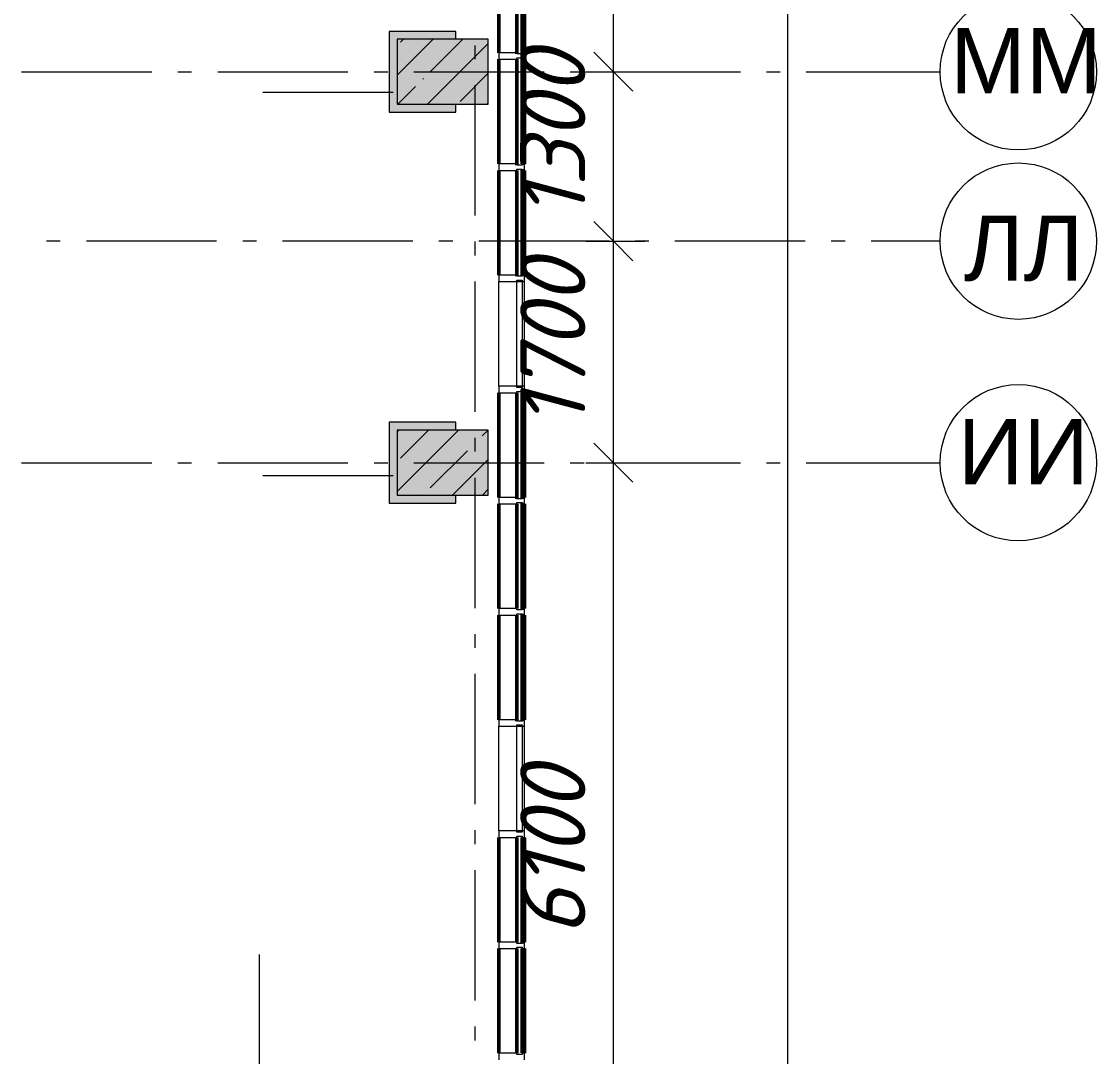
# Model space of a CAD drawing. Header units: millimetres. Extents: x -537608 to 253996, y -217170 to 186033.
# Drawn here: x -216859 to -208608, y 150164 to 158107 of the extents above; entities that cross this region are included whole.
import ezdxf

# ---------------------------------------------------------------- set-up
doc = ezdxf.new("R2010")
doc.units = ezdxf.units.MM
doc.layers.add('PDF _Геометрия', color=7, linetype='Continuous')
doc.layers.add('PDF _Текст', color=7, linetype='Continuous')
doc.layers.add('PDF _Сплошная заливка', color=7, linetype='Continuous', true_color=0xffffff)
doc.styles.add('PDF ArialMT', font='arial.ttf')
doc.styles.add('PDF ISOCPEUR Italic', font='isocpeui.ttf')

msp = doc.modelspace()

# ---------------------------------------------------------------- hatches: boundary and pattern name
at = {"layer": 'PDF _Сплошная заливка', "true_color": 0xff7d7d, "transparency": 33554559}
for points in [[(-213526.1963, 157971.2537), (-213526.1963, 158031.2543), (-214036.1966, 158031.2543), (-214036.1966, 157971.2537), (-213976.196, 157971.2537)], [(-213526.1963, 154971.2551), (-213526.1963, 155031.2557), (-214036.1966, 155031.2557), (-214036.1966, 154971.2551), (-213976.196, 154971.2551)]]:
    msp.add_hatch(color=11, dxfattribs=at).paths.add_polyline_path(points)

# ---------------------------------------------------------------- linework, layer by layer
at = {"layer": 'PDF _Геометрия', "lineweight": 9}
for p, q in [((-210977.27, 91281.2687), (-210977.27, 179161.2487)), ((-212315.765, 157721.2549), (-212315.765, 160921.2543)), ((-213526.1963, 158031.2543), (-214036.1966, 158031.2543)), ((-214036.1966, 158031.2543), (-214036.1966, 157971.2537)), ((-213526.1963, 157971.2537), (-213526.1963, 158031.2543)), ((-214036.1966, 157971.2537), (-214036.1966, 157411.2532)), ((-213976.196, 157694.4506), (-213699.394, 157971.2537)), ((-213976.196, 157971.2537), (-213976.196, 157471.2539)), ((-213276.196, 157971.2537), (-213976.196, 157971.2537)), ((-213949.6317, 157949.1148), (-213927.4918, 157971.2537)), ((-213743.1969, 157471.2539), (-213276.196, 157938.2532)), ((-213721.5338, 157721.0158), (-213471.295, 157971.2537)), ((-213276.196, 157471.2539), (-213276.196, 157971.2537)), ((-213056.1958, 157867.505), (-213196.196, 157867.505)), ((-213196.196, 157867.505), (-213196.196, 157817.5048)), ((-213056.1958, 157857.5045), (-213056.1958, 157867.505)), ((-213016.1956, 157857.5045), (-213056.1958, 157857.5045)), ((-213016.1956, 157867.505), (-213016.1956, 157857.5045)), ((-212999.1964, 157867.505), (-213016.1956, 157867.505)), ((-212999.1964, 157817.5048), (-212999.1964, 157867.505)), ((-213196.196, 157817.5048), (-213056.1958, 157817.5048)), ((-213056.1958, 157817.5048), (-213056.1958, 157827.5031)), ((-213056.1958, 157827.5031), (-213016.1956, 157827.5031)), ((-213016.1956, 157827.5031), (-213016.1956, 157817.5048)), ((-213016.1956, 157817.5048), (-212999.1964, 157817.5048)), ((-213493.4344, 157492.9169), (-213276.196, 157710.1564)), ((-212527.8966, 157721.2549), (-212315.765, 157721.2549)), ((-212315.765, 156421.2542), (-212315.765, 157721.2549)), ((-212315.765, 157721.2549), (-212075.7645, 157721.2549)), ((-213971.2948, 157471.2539), (-213835.5833, 157606.9653)), ((-213778.5575, 157663.9906), (-213773.8162, 157668.7314)), ((-214006.1963, 157561.2624), (-215006.1958, 157561.2624)), ((-213976.196, 157471.2539), (-213276.196, 157471.2539)), ((-213526.1963, 157411.2532), (-213526.1963, 157471.2539)), ((-213287, 157471.2539), (-213276.196, 157482.0574)), ((-214036.1966, 157411.2532), (-213976.196, 157411.2532)), ((-213976.196, 157411.2532), (-213526.1963, 157411.2532)), ((-213056.1958, 157014.38), (-213196.196, 157014.38)), ((-213196.196, 157014.38), (-213196.196, 156964.3797)), ((-213056.1958, 157004.3794), (-213056.1958, 157014.38)), ((-213016.1956, 157014.38), (-213016.1956, 157004.3794)), ((-212999.1964, 157014.38), (-213016.1956, 157014.38)), ((-212999.1964, 156964.3797), (-212999.1964, 157014.38)), ((-213196.196, 156964.3797), (-213056.1958, 156964.3797)), ((-213016.1956, 157004.3794), (-213056.1958, 157004.3794)), ((-213056.1958, 156964.3797), (-213056.1958, 156974.3802)), ((-213056.1958, 156974.3802), (-213016.1956, 156974.3802)), ((-213016.1956, 156974.3802), (-213016.1956, 156964.3797)), ((-213016.1956, 156964.3797), (-212999.1964, 156964.3797)), ((-212527.8966, 156421.2542), (-212315.765, 156421.2542)), ((-212315.765, 154721.254), (-212315.765, 156421.2542)), ((-212315.765, 156421.2542), (-212075.7645, 156421.2542)), ((-213056.1958, 156161.2549), (-213196.196, 156161.2549)), ((-213196.196, 156161.2549), (-213196.196, 156111.2547)), ((-213196.196, 156111.2547), (-213056.1958, 156111.2547)), ((-213196.196, 155308.1299), (-213196.196, 156111.2547)), ((-213056.1958, 156151.2544), (-213056.1958, 156161.2549)), ((-213016.1956, 156151.2544), (-213056.1958, 156151.2544)), ((-213056.1958, 156111.2547), (-213056.1958, 156121.2552)), ((-213056.1958, 156121.2552), (-213016.1956, 156121.2552)), ((-213056.1958, 156111.2547), (-213016.1956, 156111.2547)), ((-213056.1958, 155308.1299), (-213056.1958, 156111.2547)), ((-213016.1956, 156161.2549), (-213016.1956, 156151.2544)), ((-212999.1964, 156161.2549), (-213016.1956, 156161.2549)), ((-213016.1956, 156121.2552), (-213016.1956, 156111.2547)), ((-213016.1956, 156111.2547), (-212999.1964, 156111.2547)), ((-213016.1956, 156111.2547), (-213016.1956, 155308.1299)), ((-212999.1964, 156111.2547), (-212999.1964, 156161.2549)), ((-212999.1964, 155308.1299), (-212999.1964, 156111.2547)), ((-213056.1958, 155308.1299), (-213196.196, 155308.1299)), ((-213196.196, 155308.1299), (-213196.196, 155258.1296)), ((-213016.1956, 155308.1299), (-213056.1958, 155308.1299)), ((-213056.1958, 155298.1293), (-213056.1958, 155308.1299)), ((-213016.1956, 155298.1293), (-213056.1958, 155298.1293)), ((-213016.1956, 155308.1299), (-213016.1956, 155298.1293)), ((-212999.1964, 155308.1299), (-213016.1956, 155308.1299)), ((-212999.1964, 155258.1296), (-212999.1964, 155308.1299)), ((-213196.196, 155258.1296), (-213056.1958, 155258.1296)), ((-213056.1958, 155258.1296), (-213056.1958, 155268.1301)), ((-213056.1958, 155268.1301), (-213016.1956, 155268.1301)), ((-213016.1956, 155268.1301), (-213016.1956, 155258.1296)), ((-213016.1956, 155258.1296), (-212999.1964, 155258.1296)), ((-213526.1963, 155031.2557), (-214036.1966, 155031.2557)), ((-214036.1966, 155031.2557), (-214036.1966, 154971.2551)), ((-214036.1966, 154971.2551), (-214036.1966, 154411.2546)), ((-213976.196, 154957.2694), (-213962.212, 154971.2551)), ((-213976.196, 154501.0737), (-213506.0146, 154971.2551)), ((-213976.196, 154971.2551), (-213976.196, 154471.2553)), ((-213276.196, 154971.2551), (-213976.196, 154971.2551)), ((-213949.6317, 154755.7358), (-213734.1125, 154971.2551)), ((-213526.1963, 154971.2551), (-213526.1963, 155031.2557)), ((-213322.3612, 154926.8095), (-213277.9156, 154971.2551)), ((-213276.196, 154471.2553), (-213276.196, 154971.2551)), ((-213379.3854, 154869.7842), (-213374.6446, 154874.5272)), ((-213721.5338, 154527.6368), (-213436.4107, 154812.7589)), ((-213549.8169, 154471.2553), (-213276.196, 154744.8763)), ((-212527.8966, 154721.254), (-212315.765, 154721.254)), ((-212315.765, 148621.2564), (-212315.765, 154721.254)), ((-212315.765, 154721.254), (-212075.7645, 154721.254)), ((-214006.1963, 154620.2224), (-215006.1958, 154620.2224)), ((-213976.196, 154471.2553), (-213276.196, 154471.2553)), ((-213777.9149, 154471.2553), (-213773.8162, 154475.3545)), ((-213526.1963, 154411.2546), (-213526.1963, 154471.2553)), ((-213321.7185, 154471.2553), (-213276.196, 154516.7773)), ((-214036.1966, 154411.2546), (-213976.196, 154411.2546)), ((-213976.196, 154411.2546), (-213526.1963, 154411.2546)), ((-213056.1958, 154455.0048), (-213196.196, 154455.0048)), ((-213196.196, 154455.0048), (-213196.196, 154405.0046)), ((-213196.196, 154405.0046), (-213056.1958, 154405.0046)), ((-213056.1958, 154445.0043), (-213056.1958, 154455.0048)), ((-213016.1956, 154445.0043), (-213056.1958, 154445.0043)), ((-213056.1958, 154405.0046), (-213056.1958, 154415.005)), ((-213056.1958, 154415.005), (-213016.1956, 154415.005)), ((-213016.1956, 154455.0048), (-213016.1956, 154445.0043)), ((-212999.1964, 154455.0048), (-213016.1956, 154455.0048)), ((-213016.1956, 154415.005), (-213016.1956, 154405.0046)), ((-213016.1956, 154405.0046), (-212999.1964, 154405.0046)), ((-212999.1964, 154405.0046), (-212999.1964, 154455.0048)), ((-213056.1958, 153601.8797), (-213196.196, 153601.8797)), ((-213196.196, 153601.8797), (-213196.196, 153551.8795)), ((-213196.196, 153551.8795), (-213056.1958, 153551.8795)), ((-213056.1958, 153591.8792), (-213056.1958, 153601.8797)), ((-213016.1956, 153591.8792), (-213056.1958, 153591.8792)), ((-213056.1958, 153551.8795), (-213056.1958, 153561.88)), ((-213056.1958, 153561.88), (-213016.1956, 153561.88)), ((-213016.1956, 153601.8797), (-213016.1956, 153591.8792)), ((-212999.1964, 153601.8797), (-213016.1956, 153601.8797)), ((-213016.1956, 153561.88), (-213016.1956, 153551.8795)), ((-213016.1956, 153551.8795), (-212999.1964, 153551.8795)), ((-212999.1964, 153551.8795), (-212999.1964, 153601.8797)), ((-213056.1958, 152748.7547), (-213196.196, 152748.7547)), ((-213196.196, 152748.7547), (-213196.196, 152698.7545)), ((-213056.1958, 152738.7542), (-213056.1958, 152748.7547)), ((-213016.1956, 152738.7542), (-213056.1958, 152738.7542)), ((-213016.1956, 152748.7547), (-213016.1956, 152738.7542)), ((-212999.1964, 152748.7547), (-213016.1956, 152748.7547)), ((-212999.1964, 152698.7545), (-212999.1964, 152748.7547)), ((-213196.196, 152698.7545), (-213056.1958, 152698.7545)), ((-213196.196, 151895.6318), (-213196.196, 152698.7545)), ((-213056.1958, 152698.7545), (-213056.1958, 152708.7549)), ((-213056.1958, 152708.7549), (-213016.1956, 152708.7549)), ((-213056.1958, 152698.7545), (-213016.1956, 152698.7545)), ((-213056.1958, 151895.6318), (-213056.1958, 152698.7545)), ((-213016.1956, 152708.7549), (-213016.1956, 152698.7545)), ((-213016.1956, 152698.7545), (-212999.1964, 152698.7545)), ((-213016.1956, 152698.7545), (-213016.1956, 151895.6318)), ((-212999.1964, 151895.6318), (-212999.1964, 152698.7545)), ((-213056.1958, 151895.6318), (-213196.196, 151895.6318)), ((-213196.196, 151895.6318), (-213196.196, 151845.6316)), ((-213196.196, 151845.6316), (-213056.1958, 151845.6316)), ((-213056.1958, 151885.6313), (-213056.1958, 151895.6318)), ((-213016.1956, 151895.6318), (-213056.1958, 151895.6318)), ((-213016.1956, 151885.6313), (-213056.1958, 151885.6313)), ((-213056.1958, 151845.6316), (-213056.1958, 151855.6299)), ((-213056.1958, 151855.6299), (-213016.1956, 151855.6299)), ((-213016.1956, 151895.6318), (-213016.1956, 151885.6313)), ((-212999.1964, 151895.6318), (-213016.1956, 151895.6318)), ((-213016.1956, 151855.6299), (-213016.1956, 151845.6316)), ((-213016.1956, 151845.6316), (-212999.1964, 151845.6316)), ((-212999.1964, 151845.6316), (-212999.1964, 151895.6318)), ((-213056.1958, 151042.5067), (-213196.196, 151042.5067)), ((-213196.196, 151042.5067), (-213196.196, 150992.5065)), ((-213196.196, 150992.5065), (-213056.1958, 150992.5065)), ((-213056.1958, 151032.5063), (-213056.1958, 151042.5067)), ((-213016.1956, 151032.5063), (-213056.1958, 151032.5063)), ((-213056.1958, 150992.5065), (-213056.1958, 151002.507)), ((-213056.1958, 151002.507), (-213016.1956, 151002.507)), ((-213016.1956, 151042.5067), (-213016.1956, 151032.5063)), ((-212999.1964, 151042.5067), (-213016.1956, 151042.5067)), ((-213016.1956, 151002.507), (-213016.1956, 150992.5065)), ((-213016.1956, 150992.5065), (-212999.1964, 150992.5065)), ((-212999.1964, 150992.5065), (-212999.1964, 151042.5067)), ((-215032.6642, 149946.2551), (-215032.6642, 150946.2568)), ((-213056.1958, 150189.3816), (-213196.196, 150189.3816)), ((-213196.196, 150189.3816), (-213196.196, 150139.3815)), ((-213056.1958, 150179.3812), (-213056.1958, 150189.3816)), ((-213016.1956, 150179.3812), (-213056.1958, 150179.3812)), ((-213016.1956, 150189.3816), (-213016.1956, 150179.3812)), ((-212999.1964, 150189.3816), (-213016.1956, 150189.3816)), ((-212999.1964, 150139.3815), (-212999.1964, 150189.3816))]:
    msp.add_line(p, q, dxfattribs=at)
at = {"layer": 'PDF _Геометрия', "lineweight": 50}
for p, q in [((-213196.196, 158670.6298), (-213196.196, 157867.505)), ((-213056.1958, 158670.6298), (-213056.1958, 157857.5045)), ((-213016.6967, 158670.6298), (-213016.6967, 157850.6301)), ((-212999.1964, 157867.505), (-212999.1964, 158670.6298)), ((-213196.196, 157817.5048), (-213196.196, 157014.38)), ((-213056.1958, 157004.3794), (-213056.1958, 157817.5048)), ((-213016.1956, 157817.5048), (-213016.1956, 157014.38)), ((-212999.1964, 157014.38), (-212999.1964, 157814.3787)), ((-213196.196, 156964.3797), (-213196.196, 156161.2549)), ((-213056.1958, 156151.2544), (-213056.1958, 156964.3797)), ((-213016.1956, 156974.3802), (-213016.1956, 156151.2544)), ((-212999.1964, 156161.2549), (-212999.1964, 156964.3797)), ((-213196.196, 155258.1296), (-213196.196, 154455.0048)), ((-213056.1958, 154445.0043), (-213056.1958, 155258.1296)), ((-213016.1956, 155258.1296), (-213016.1956, 154445.0043)), ((-212999.1964, 154455.0048), (-212999.1964, 155258.1296)), ((-213196.196, 153601.8797), (-213196.196, 154405.0046)), ((-213056.1958, 154405.0046), (-213056.1958, 153601.8797)), ((-213016.1956, 153591.8792), (-213016.1956, 154411.8789)), ((-212999.1964, 154405.0046), (-212999.1964, 153601.8797)), ((-213196.196, 153551.8795), (-213196.196, 152748.7547)), ((-213056.1958, 153551.8795), (-213056.1958, 152738.7542)), ((-213016.1956, 152738.7542), (-213016.1956, 153561.88)), ((-212999.1964, 153551.8795), (-212999.1964, 152748.7547)), ((-213196.196, 151845.6316), (-213196.196, 151042.5067)), ((-213056.1958, 151042.5067), (-213056.1958, 151845.6316)), ((-213016.1956, 151845.6316), (-213016.1956, 151032.5063)), ((-212999.1964, 151042.5067), (-212999.1964, 151845.6316)), ((-213196.196, 150992.5065), (-213196.196, 150189.3816)), ((-213056.1958, 150189.3816), (-213056.1958, 150992.5065)), ((-213016.1956, 150992.5065), (-213016.1956, 150192.5056)), ((-212999.1964, 150189.3816), (-212999.1964, 150992.5065))]:
    msp.add_line(p, q, dxfattribs=at)
at = {"layer": 'PDF _Геометрия', "color": 253, "lineweight": 9, "true_color": 0xaaaaaa}
for p, q in [((-213376.1958, 157817.4983), (-213376.1958, 157923.3311)), ((-216859.0901, 157721.2549), (-215859.0905, 157721.2549)), ((-215659.0919, 157721.2549), (-215553.257, 157721.2549)), ((-215353.2584, 157721.2549), (-214353.2588, 157721.2549)), ((-214153.258, 157721.2549), (-214047.4248, 157721.2549)), ((-213847.4246, 157721.2549), (-212847.4256, 157721.2549)), ((-212647.4248, 157721.2549), (-212541.5915, 157721.2549)), ((-212341.5908, 157721.2549), (-211341.5912, 157721.2549)), ((-211141.5915, 157721.2549), (-211035.7572, 157721.2549)), ((-210835.758, 157721.2549), (-209808.2351, 157721.2549)), ((-213376.1958, 156617.4981), (-213376.1958, 157617.4975)), ((-216561.2935, 156421.2542), (-216667.1263, 156421.2542)), ((-215361.2932, 156421.2542), (-216361.2927, 156421.2542)), ((-215055.4597, 156421.2542), (-215161.2925, 156421.2542)), ((-213855.4594, 156421.2542), (-214855.4589, 156421.2542)), ((-213549.6259, 156421.2542), (-213655.4602, 156421.2542)), ((-213376.1958, 156311.6645), (-213376.1958, 156417.4973)), ((-212349.6267, 156421.2542), (-213349.6262, 156421.2542)), ((-212043.7937, 156421.2542), (-212149.627, 156421.2542)), ((-210843.7944, 156421.2542), (-211843.7934, 156421.2542)), ((-210537.9604, 156421.2542), (-210643.7926, 156421.2542)), ((-209808.2351, 156421.2542), (-210337.9607, 156421.2542)), ((-213376.1958, 155111.6642), (-213376.1958, 156111.6637)), ((-213376.1958, 154805.8307), (-213376.1958, 154911.6656)), ((-216859.0901, 154721.254), (-215859.0905, 154721.254)), ((-215659.0919, 154721.254), (-215553.257, 154721.254)), ((-215353.2584, 154721.254), (-214353.2588, 154721.254)), ((-214153.258, 154721.254), (-214047.4248, 154721.254)), ((-213847.4246, 154721.254), (-212847.4256, 154721.254)), ((-212647.4248, 154721.254), (-212541.5915, 154721.254)), ((-212341.5908, 154721.254), (-211341.5912, 154721.254)), ((-211141.5915, 154721.254), (-211035.7572, 154721.254)), ((-210835.758, 154721.254), (-209808.2351, 154721.254)), ((-213376.1958, 153605.8325), (-213376.1958, 154605.8321)), ((-213376.1958, 153299.999), (-213376.1958, 153405.8318)), ((-213376.1958, 152099.9987), (-213376.1958, 153099.9982)), ((-213376.1958, 151794.1652), (-213376.1958, 151900.0001)), ((-213376.1958, 150594.167), (-213376.1958, 151594.1666)), ((-213376.1958, 150288.3336), (-213376.1958, 150394.1663))]:
    msp.add_line(p, q, dxfattribs=at)
at = {"layer": 'PDF _Геометрия', "lineweight": 20}
for p, q in [((-212465.7645, 157871.2533), (-212315.765, 157721.2549)), ((-212315.765, 157721.2549), (-212165.7644, 157571.2543)), ((-212465.7645, 156571.2548), (-212315.765, 156421.2542)), ((-212315.765, 156421.2542), (-212165.7644, 156271.2536)), ((-212465.7645, 154871.2546), (-212315.765, 154721.254)), ((-212315.765, 154721.254), (-212165.7644, 154571.2556))]:
    msp.add_line(p, q, dxfattribs=at)
for centre, radius in [((-209208.2354, 157721.2547), 600), ((-209208.235, 156421.2547), 599.9996), ((-209208.2351, 154721.2546), 600.0007)]:
    msp.add_circle(centre, radius, dxfattribs=at)
at = {"layer": 'PDF _Сплошная заливка', "color": 11, "lineweight": 35, "true_color": 0xff7d7d, "transparency": 33554559}
for points in [[(-213976.196, 157411.2532), (-213976.196, 157971.2537), (-214036.1966, 157411.2532), (-214036.1966, 157971.2537)], [(-213526.1963, 157411.2532), (-213526.1963, 157471.2539), (-213976.196, 157411.2532), (-213976.196, 157471.2539)], [(-213976.196, 154411.2546), (-213976.196, 154971.2551), (-214036.1966, 154411.2546), (-214036.1966, 154971.2551)], [(-213526.1963, 154411.2546), (-213526.1963, 154471.2553), (-213976.196, 154411.2546), (-213976.196, 154471.2553)]]:
    msp.add_solid(points, dxfattribs=at)
at = {"layer": 'PDF _Сплошная заливка', "lineweight": 35, "transparency": 33554559}
for points in [[(-213276.196, 157471.2539), (-213276.196, 157971.2537), (-213976.196, 157471.2539), (-213976.196, 157971.2537)], [(-213276.196, 154471.2553), (-213276.196, 154971.2551), (-213976.196, 154471.2553), (-213976.196, 154971.2551)]]:
    msp.add_solid(points, dxfattribs=at)

# ---------------------------------------------------------------- texts
at = {"layer": 'PDF _Текст', "char_height": 500, "attachment_point": 4, "style": 'PDF ArialMT'}
for s, insert in [('ММ', (-209731.7945, 157806.0457)), ('ЛЛ', (-209626.0759, 156364.9318)), ('ИИ', (-209671.4935, 154806.0471))]:
    msp.add_mtext(s, dxfattribs=dict(at, insert=insert))
at = {"layer": 'PDF _Текст', "char_height": 500, "attachment_point": 4, "rotation": 90, "style": 'PDF ISOCPEUR Italic'}
for s, insert in [('1700 1300', (-212781.2788, 154987.0642)), ('6100', (-212781.2788, 151087.0664))]:
    msp.add_mtext(s, dxfattribs=dict(at, insert=insert))

doc.saveas('drawing.dxf')
